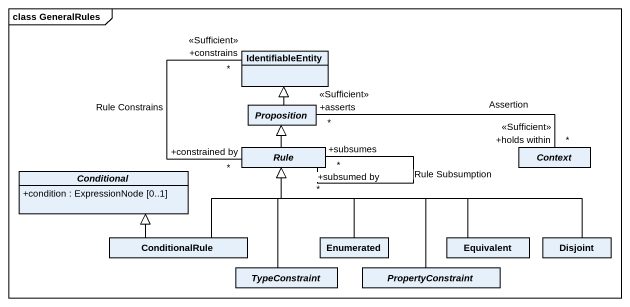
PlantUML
@startuml
mainframe class GeneralRules
hide circle
hide empty members
skinparam classAttributeIconSize 0
class IdentifiableEntity
abstract class Proposition
abstract class Rule
abstract class Context
abstract class Conditional {
  +condition : ExpressionNode [0..1]
}
class ConditionalRule
class Enumerated
class Equivalent
class Disjoint
abstract class TypeConstraint
abstract class PropertyConstraint
Proposition -up-|> IdentifiableEntity
Rule "+constrained by\n*" -up- "+constrains\n*\n<<Sufficient>>" IdentifiableEntity : Rule Constrains
Rule -up-|> Proposition
Rule "+subsumed by\n*" -- "+subsumes\n*" Rule : Rule Subsumption
Context "+holds within\n*\n<<Sufficient>>" -left- "+asserts\n*\n<<Sufficient>>" Proposition : Assertion
ConditionalRule -up-|> Rule
ConditionalRule -up-|> Conditional
Enumerated -up-|> Rule
Equivalent -left-|> Rule
Disjoint -left-|> Rule
TypeConstraint -up-|> Rule
PropertyConstraint -up-|> Rule
@enduml
